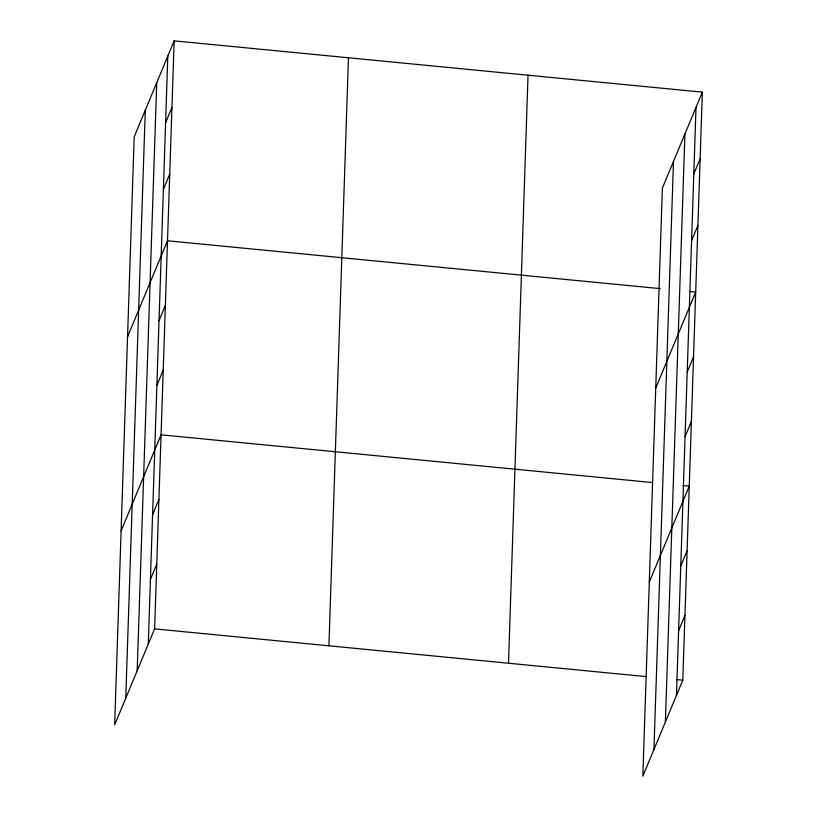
<?xml version="1.0" encoding="UTF-8"?>
<svg xmlns="http://www.w3.org/2000/svg" width="817" height="817" viewBox="0 0 817 817"><rect width="100%" height="100%" fill="white"/><g stroke="black" fill="none" stroke-linecap="round" stroke-linejoin="round"><path stroke-width="1.23" d="M125.757 698.198L145.293 110.183M137.185 670.737L156.731 82.721M148.285 644.082L167.822 56.056M174.154 40.85L134.202 136.837L114.656 724.863L154.617 628.876L174.154 40.85L702.344 92.137L682.798 680.163L642.846 776.15L662.383 188.124L702.344 92.137M328.914 645.798L348.461 57.772M508.501 663.241L528.037 75.215M653.937 749.495L673.484 161.47M665.375 722.034L684.912 134.008M676.466 695.369L696.013 107.354M165.606 122.703L171.938 107.497M163.39 189.34L169.722 174.133M127.554 336.767L167.505 240.78L660.33 288.636M159.029 320.673L165.361 305.456M156.884 385.348L163.216 370.142M121.11 530.815L161.061 434.828L652.62 482.561M152.585 514.72L158.917 499.504M150.43 579.396L156.762 564.19M693.796 173.99L700.128 158.784M691.58 240.637L697.912 225.431M655.745 388.055L695.696 292.067L689.385 291.455M687.22 371.96L693.551 356.753M685.065 436.646L691.396 421.429M649.29 582.102L689.252 486.115L682.93 485.502M680.765 566.007L687.097 550.801M678.621 630.693L684.952 615.477M154.617 628.876L646.176 676.609M676.486 679.55L682.798 680.163"/></g></svg>
